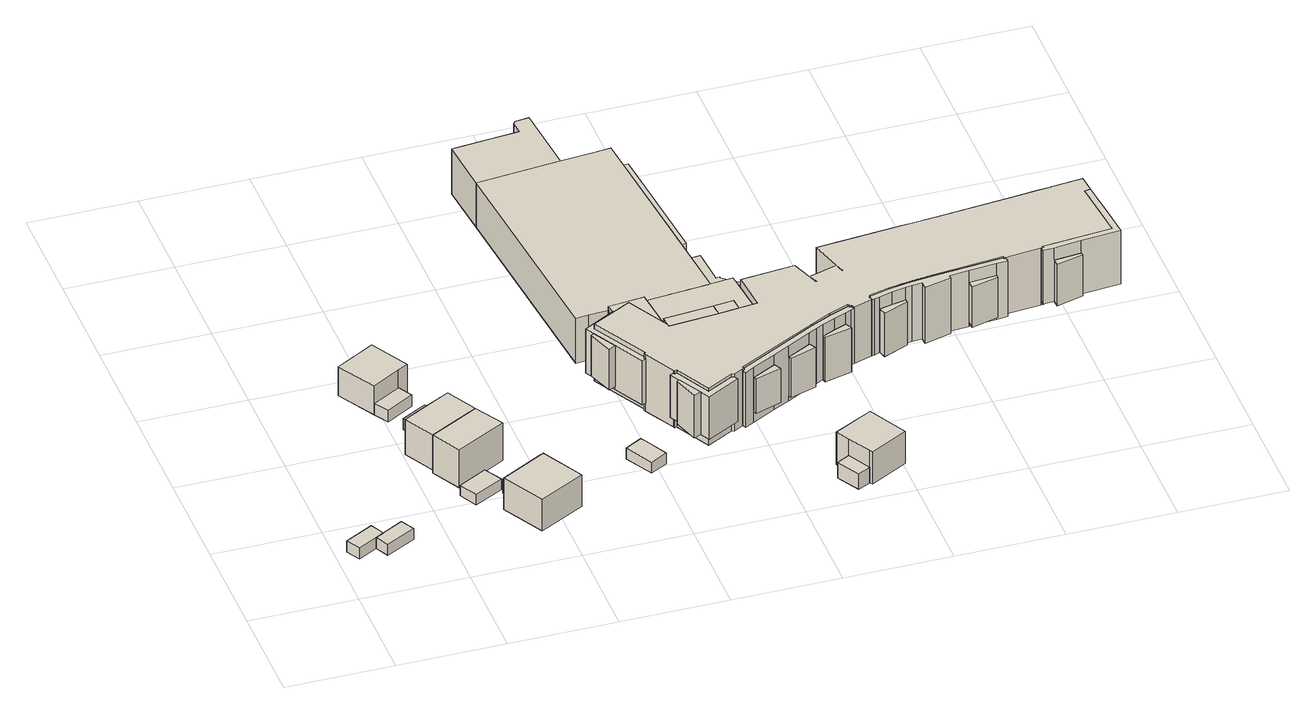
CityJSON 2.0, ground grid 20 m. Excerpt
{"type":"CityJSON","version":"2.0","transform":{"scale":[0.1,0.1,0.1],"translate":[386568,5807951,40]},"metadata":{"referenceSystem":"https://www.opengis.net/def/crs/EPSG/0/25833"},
"CityObjects":{
"building1":{"type":"Building","attributes":{"Gemeindeschluessel":"11000006","BezugspunktDach":"2200","function":"31001_2463","measuredHeight":2.23,"storeysAboveGround":1},"address":[{"country":"Germany","locality":"Berlin","thoroughfareNumber":"18 (2)","thoroughfareName":"Sandhofweg"}],"geometry":[{"type":"Solid","lod":"1","boundaries":[[[[0,1,2,3,4]],[[5,6,7,8,9]],[[5,9,4,3]],[[6,5,3,2]],[[7,6,2,1]],[[8,7,1,0]],[[9,8,0,4]]]]}]},
"building2":{"type":"Building","attributes":{"Gemeindeschluessel":"11000006","BezugspunktDach":"2200","function":"31001_2463","measuredHeight":2.23,"storeysAboveGround":1},"address":[{"country":"Germany","locality":"Berlin","thoroughfareNumber":"18 (1)","thoroughfareName":"Sandhofweg"}],"geometry":[{"type":"Solid","lod":"1","boundaries":[[[[10,11,12,2,1]],[[6,13,14,15,7]],[[6,7,1,2]],[[13,6,2,12]],[[14,13,12,11]],[[15,14,11,10]],[[7,15,10,1]]]]}]},
"building3":{"type":"Building","attributes":{"Gemeindeschluessel":"11000006","BezugspunktDach":"2200","function":"31001_2463","measuredHeight":2.17,"storeysAboveGround":1},"address":[{"country":"Germany","locality":"Berlin","thoroughfareNumber":"15A (1)","thoroughfareName":"Sandhofweg"}],"geometry":[{"type":"Solid","lod":"1","boundaries":[[[[16,17,18,19]],[[20,21,22,23]],[[20,23,19,18]],[[21,20,18,17]],[[22,21,17,16]],[[23,22,16,19]]]]}]},
"building4":{"type":"Building","attributes":{"Gemeindeschluessel":"11000006","BezugspunktDach":"2200","function":"31001_1010","measuredHeight":7.45,"storeysAboveGround":1},"address":[{"country":"Germany","locality":"Berlin","thoroughfareNumber":"13","thoroughfareName":"Sandhofweg"}],"geometry":[{"type":"Solid","lod":"1","boundaries":[[[[24,25,26,27,28]],[[29,30,31,32,33]],[[29,33,28,27]],[[30,29,27,26]],[[31,30,26,25]],[[32,31,25,24]],[[33,32,24,28]]]]}]},
"building5":{"type":"Building","attributes":{"Gemeindeschluessel":"11000006","BezugspunktDach":"2200","function":"31001_2463","measuredHeight":2.47,"storeysAboveGround":1},"address":[{"country":"Germany","locality":"Berlin","thoroughfareNumber":"13 (1)","thoroughfareName":"Sandhofweg"}],"geometry":[{"type":"Solid","lod":"1","boundaries":[[[[34,35,36,37]],[[31,38,39,32]],[[31,32,37,36]],[[38,31,36,35]],[[39,38,35,34]],[[32,39,34,37]]]]}]},
"building6":{"type":"Building","attributes":{"Gemeindeschluessel":"11000006","BezugspunktDach":"2200","function":"31001_1010","measuredHeight":8.96,"storeysAboveGround":1},"address":[{"country":"Germany","locality":"Berlin","thoroughfareNumber":"15","thoroughfareName":"Sandhofweg"}],"geometry":[{"type":"Solid","lod":"1","boundaries":[[[[40,41,42,43,44,45]],[[46,47,48,49,50,51]],[[46,51,45,44]],[[47,46,44,43]],[[48,47,43,42]],[[49,48,42,41]],[[50,49,41,40]],[[51,50,40,45]]]]}]},
"building7":{"type":"Building","attributes":{"Gemeindeschluessel":"11000006","BezugspunktDach":"2200","function":"31001_2463","measuredHeight":2.33,"storeysAboveGround":1},"address":[{"country":"Germany","locality":"Berlin","thoroughfareNumber":"15 (1)","thoroughfareName":"Sandhofweg"}],"geometry":[{"type":"Solid","lod":"1","boundaries":[[[[52,53,54,55]],[[56,57,58,59]],[[56,59,55,54]],[[57,56,54,53]],[[58,57,53,52]],[[59,58,52,55]]]]}]},
"building8":{"type":"Building","attributes":{"Gemeindeschluessel":"11000006","BezugspunktDach":"2200","function":"31001_1010","measuredHeight":9.61,"storeysAboveGround":1},"address":[{"country":"Germany","locality":"Berlin","thoroughfareNumber":"15A","thoroughfareName":"Sandhofweg"}],"geometry":[{"type":"Solid","lod":"1","boundaries":[[[[60,61,42,40]],[[62,63,64,65]],[[62,65,40,42]],[[63,62,42,61]],[[64,63,61,60]],[[65,64,60,40]]]]}]},
"building9":{"type":"Building","attributes":{"Gemeindeschluessel":"11000006","BezugspunktDach":"2200","function":"31001_1010","measuredHeight":7.65,"storeysAboveGround":1},"address":[{"country":"Germany","locality":"Berlin","thoroughfareNumber":"34","thoroughfareName":"Silzer Weg"}],"geometry":[{"type":"Solid","lod":"1","boundaries":[[[[66,67,68,69,70,71]],[[72,73,74,75,76,77]],[[72,77,71,70]],[[73,72,70,69]],[[74,73,69,68]],[[75,74,68,67]],[[76,75,67,66]],[[77,76,66,71]]]]}]},
"building10":{"type":"Building","attributes":{"Gemeindeschluessel":"11000006","BezugspunktDach":"2200","function":"31001_2463","measuredHeight":2.94,"storeysAboveGround":1},"address":[{"country":"Germany","locality":"Berlin","thoroughfareNumber":"34 (1)","thoroughfareName":"Silzer Weg"}],"geometry":[{"type":"Solid","lod":"1","boundaries":[[[[78,79,80,81]],[[82,83,84,85]],[[82,85,81,80]],[[83,82,80,79]],[[84,83,79,78]],[[85,84,78,81]]]]}]},
"building11":{"type":"Building","attributes":{"Gemeindeschluessel":"11000006","BezugspunktDach":"2200","function":"31001_2463","measuredHeight":2.29,"storeysAboveGround":1},"address":[{"country":"Germany","locality":"Berlin","thoroughfareNumber":"34 (2)","thoroughfareName":"Silzer Weg"}],"geometry":[{"type":"Solid","lod":"1","boundaries":[[[[86,87,88,89,90]],[[91,92,93,94,95]],[[91,95,90,89]],[[92,91,89,88]],[[93,92,88,87]],[[94,93,87,86]],[[95,94,86,90]]]]}]},
"building12":{"type":"Building","attributes":{"Gemeindeschluessel":"11000006","BezugspunktDach":"2200","function":"31001_2463","measuredHeight":4.23,"storeysAboveGround":1},"address":[{"country":"Germany","locality":"Berlin","thoroughfareNumber":"29 (1)","thoroughfareName":"Silzer Weg"}],"geometry":[{"type":"Solid","lod":"1","boundaries":[[[[96,97,98,99]],[[100,101,102,103]],[[100,103,99,98]],[[101,100,98,97]],[[102,101,97,96]],[[103,102,96,99]]]]}]},
"building13":{"type":"Building","attributes":{"Gemeindeschluessel":"11000006","function":"31001_1022"},"address":[{"country":"Germany","locality":"Berlin","thoroughfareNumber":"195","thoroughfareName":"Lichterfelder Ring"}],"children":["building13-1","building13-2","building13-3","building13-4","building13-5","building13-6","building13-7","building13-8"]},
"building13-1":{"type":"BuildingPart","attributes":{"BezugspunktDach":"2200","measuredHeight":9.46,"storeysAboveGround":2},"parents":["building13"],"geometry":[{"type":"MultiSurface","lod":"1","boundaries":[[[104,105,106,107,108,109,110,111,112,113,114,115]],[[116,117,118,119,120,121,122,123,124,125,126,127]],[[117,116,114,113]],[[118,117,113,112]],[[119,128,129,112,111]],[[120,119,111,110]],[[121,130,131,120,110,109]],[[123,122,108,107]],[[124,123,107,106]],[[125,124,106,105]],[[126,125,105,104]],[[127,126,104,115]],[[116,127,115,114,132]],[[118,129,128,119]],[[120,131,130,121]],[[122,121,109,108,133]]]}]},
"building13-2":{"type":"BuildingPart","attributes":{"BezugspunktDach":"2200","measuredHeight":9.46,"storeysAboveGround":2},"parents":["building13"],"geometry":[{"type":"MultiSurface","lod":"1","boundaries":[[[115,114,134,135,136,137,138,139,140]],[[141,142,143,144,145,146,116,127,147]],[[141,147,140,139]],[[142,141,139,138]],[[143,142,138,137]],[[144,143,137,136]],[[145,144,136,135]],[[146,145,135,134]],[[116,146,134,114]],[[147,127,115,140]],[[127,116,114,115,148]]]}]},
"building13-3":{"type":"BuildingPart","attributes":{"BezugspunktDach":"2200","measuredHeight":11.43,"storeysAboveGround":2},"parents":["building13"],"geometry":[{"type":"MultiSurface","lod":"1","boundaries":[[[149,150,151,152,153,154,155]],[[156,157,158,159,160,161,162]],[[163,164,155,154]],[[157,156,165,166]],[[158,157,153,166,167]],[[159,158,152,151]],[[160,159,151,150]],[[161,160,150,149]],[[162,161,149,155]],[[156,162,164,163]],[[166,165,154,153]],[[166,153,152,167]]]}]},
"building13-4":{"type":"BuildingPart","attributes":{"BezugspunktDach":"2200","measuredHeight":3.77,"storeysAboveGround":2},"parents":["building13"],"geometry":[{"type":"Solid","lod":"1","boundaries":[[[[168,169,170,171,172,173]],[[174,175,176,177,178,179]],[[175,174,172,171]],[[176,175,171,170]],[[177,176,170,169]],[[178,177,169,168]],[[174,179,173,172]],[[179,178,168,173]]]]}]},
"building13-5":{"type":"BuildingPart","attributes":{"BezugspunktDach":"2200","measuredHeight":9.11,"storeysAboveGround":2},"parents":["building13"],"geometry":[{"type":"MultiSurface","lod":"1","boundaries":[[[152,180,181,154]],[[182,183,167,165]],[[182,184,163,154,181]],[[183,185,184,181,180]],[[167,183,180,152]],[[165,154,153,152,154]],[[165,163,184,182]],[[182,184,185,183]],[[166,153,154,165]],[[166,167,186,152,153]]]}]},
"building13-6":{"type":"BuildingPart","attributes":{"BezugspunktDach":"2200","measuredHeight":9.46,"storeysAboveGround":2},"parents":["building13"],"geometry":[{"type":"MultiSurface","lod":"1","boundaries":[[[164,163,184,185,187,188,189,190,109,108]],[[121,178,191,192,193,194,195,156,162,122]],[[178,196,130,109,190]],[[191,178,190,189]],[[192,191,189,188]],[[193,192,188,187]],[[194,193,187,185]],[[195,194,185,183,182,184]],[[156,195,197,182,165]],[[122,162,164,108]],[[121,122,108,109,130]],[[121,130,196,178]],[[184,182,183,185]],[[165,182,197,184,163]],[[162,156,198,163,164]]]}]},
"building13-7":{"type":"BuildingPart","attributes":{"BezugspunktDach":"2200","measuredHeight":5.2,"storeysAboveGround":2},"parents":["building13"],"geometry":[{"type":"Solid","lod":"1","boundaries":[[[[128,199,200,201,202,129]],[[203,204,205,206,119,118]],[[203,118,129,202]],[[204,203,202,201]],[[205,204,201,200]],[[206,205,200,199]],[[119,206,199,128]],[[118,119,128,129]]]]}]},
"building13-8":{"type":"BuildingPart","attributes":{"BezugspunktDach":"2200","measuredHeight":4.61,"storeysAboveGround":2},"parents":["building13"],"geometry":[{"type":"MultiSurface","lod":"1","boundaries":[[[130,196,207,208,209,210,211,212,213,131]],[[214,215,216,217,218,174,179,178,121,120]],[[214,120,131,213]],[[215,214,213,212]],[[216,215,212,211]],[[217,216,211,210]],[[218,217,210,209]],[[174,218,209,208]],[[173,172,208,207]],[[168,173,207,196]],[[179,174,172,173]],[[178,179,173,168]],[[219,121,178,196,130]],[[120,121,130,131]]]}]},
"building14":{"type":"Building","attributes":{"Gemeindeschluessel":"11000006","BezugspunktDach":"2200","function":"31001_1010","measuredHeight":7.92,"storeysAboveGround":1},"address":[{"country":"Germany","locality":"Berlin","thoroughfareNumber":"29","thoroughfareName":"Silzer Weg"}],"geometry":[{"type":"Solid","lod":"1","boundaries":[[[[220,221,222,223,224,225]],[[226,227,228,101,100,229]],[[226,229,225,224]],[[227,226,224,223]],[[228,227,223,222]],[[101,228,222,221]],[[100,101,221,220]],[[229,100,220,225]]]]}]},
"building15":{"type":"Building","attributes":{"Gemeindeschluessel":"11000006","BezugspunktDach":"2200","function":"51009_1610","measuredHeight":2.47,"storeysAboveGround":0},"address":[{"country":"Germany","locality":"Berlin"}],"geometry":[{"type":"Solid","lod":"1","boundaries":[[[[230,231,232,233,234,235,236,237,238,239,240,241,242,243]],[[244,245,246,247,248,249,250,251,252,253,254,255,256,257]],[[244,257,243,242]],[[245,244,242,241]],[[246,245,241,240]],[[247,246,240,239]],[[248,247,239,238]],[[249,248,238,237]],[[250,249,237,236]],[[251,250,236,235]],[[252,251,235,234]],[[253,252,234,233]],[[254,253,233,232]],[[255,254,232,231]],[[256,255,231,230]],[[257,256,230,243]]]]}]},
"building16":{"type":"Building","attributes":{"Gemeindeschluessel":"11000006","function":"31001_1022"},"address":[{"country":"Germany","locality":"Berlin","thoroughfareNumber":"76","thoroughfareName":"Achenseeweg"},{"country":"Germany","locality":"Berlin","thoroughfareNumber":"26, 28, 30","thoroughfareName":"Silzer Weg"}],"children":["building16-1","building16-2","building16-3","building16-4","building16-5","building16-6","building16-7","building16-8","building16-9","building16-10","building16-11","building16-12","building16-13","building16-14","building16-15"]},
"building16-1":{"type":"BuildingPart","attributes":{"BezugspunktDach":"2200","measuredHeight":8.99,"storeysAboveGround":3},"parents":["building16"],"geometry":[{"type":"Solid","lod":"1","boundaries":[[[[258,259,260,261]],[[262,263,264,265]],[[262,265,261,260]],[[264,263,259,258]],[[265,264,258,261]],[[263,262,260,259]]]]}]},
"building16-2":{"type":"BuildingPart","attributes":{"BezugspunktDach":"2200","measuredHeight":9.38,"storeysAboveGround":3},"parents":["building16"],"geometry":[{"type":"MultiSurface","lod":"1","boundaries":[[[266,267,268,269,270,271,272,273,274,275,276,277,278,279]],[[280,281,282,283,284,285,286,287,288,289,290,291,292,293]],[[280,293,279,278]],[[281,280,278,277]],[[282,281,277,276]],[[283,282,276,275]],[[284,283,275,274]],[[290,289,269,268]],[[291,290,268,267]],[[292,291,294,295]],[[293,292,266,279]],[[296,285,284,274,273]],[[286,285,273,272]],[[287,286,297,272,271]],[[298,288,287,271,270]],[[289,288,270,269]],[[295,294,267,266]]]}]},
"building16-3":{"type":"BuildingPart","attributes":{"BezugspunktDach":"2200","measuredHeight":9.04,"storeysAboveGround":3},"parents":["building16"],"geometry":[{"type":"MultiSurface","lod":"1","boundaries":[[[260,259,299,300,301,302,303,304,305,306,307]],[[308,309,310,311,312,313,314,315,263,262,316]],[[308,316,307,306]],[[314,313,301,300]],[[315,314,300,299]],[[263,315,299,259]],[[316,262,260,307]],[[309,308,306,305]],[[310,309,317,305,304]],[[311,310,304,303]],[[312,311,303,302]],[[312,302,301,313]],[[262,263,259,260]]]}]},
"building16-4":{"type":"BuildingPart","attributes":{"BezugspunktDach":"2200","measuredHeight":11.66,"storeysAboveGround":3},"parents":["building16"],"geometry":[{"type":"MultiSurface","lod":"1","boundaries":[[[318,319,320,321,322,323,324,325,326,327,328,329,330,331,332,333,334,335,336]],[[337,338,339,340,341,342,343,344,345,346,347,348,349,350,351,352,353,354,355]],[[345,344,328,327]],[[346,345,327,326]],[[347,356,357,326,325]],[[348,358,356,359,325,324]],[[349,348,324,323]],[[350,349,323,322]],[[360,361,322,321]],[[351,350,362,363,364]],[[352,351,321,320]],[[365,366,367,368,320,319]],[[353,352,368,369]],[[354,353,319,318]],[[355,354,318,336]],[[337,355,336,335]],[[337,370,335,334,338]],[[338,334,333,339]],[[340,339,333,332,371]],[[372,341,340,332,331]],[[342,341,331,330]],[[342,373,330,329,343]],[[374,344,343,375,329,328]],[[346,357,356,347]],[[347,359,356,358,348]],[[364,363,362,361,360]],[[369,368,367,366,365]]]}]},
"building16-5":{"type":"BuildingPart","attributes":{"BezugspunktDach":"2200","measuredHeight":11.26,"storeysAboveGround":3},"parents":["building16"],"geometry":[{"type":"MultiSurface","lod":"1","boundaries":[[[376,377,378,379,380,381,382,383,384,385,386,387]],[[388,389,390,391,392,393,394,395,396,397,398,399]],[[393,392,382,381]],[[400,401,402,403,394,393,381,380]],[[395,394,380,379]],[[396,395,379,378]],[[397,396,378,377],[397,404,405,396]],[[398,397,377,376]],[[399,398,376,387]],[[388,399,387,386]],[[389,388,386,385]],[[390,389,385,384,406]],[[391,390,384,383]],[[392,391,383,382]],[[403,402,401,400]],[[404,397,396,405]]]}]},
"building16-6":{"type":"BuildingPart","attributes":{"BezugspunktDach":"2200","measuredHeight":12.08,"storeysAboveGround":3},"parents":["building16"],"geometry":[{"type":"MultiSurface","lod":"1","boundaries":[[[407,408,409,410,411,412,413,414,415,416,417,418,419,420,421,422,423,424,425,426,427,428,429,430,431,432,433,434,387,386,385,384,383,382,435,436,437,438,439,440,441,442,443,444,445,446,447,448,449,450,451,452,453,454,455,456,457,180,152,151,150,458,459]],[[460,461,462,463,464,465,466,467,468,469,470,471,472,473,474,475,476,477,478,479,480,481,482,483,484,485,486,487,488,489,490,491,492,493,494,495,496,497,498,499,500,501,502,503,344,343,342,341,340,339,338,337,355,504,505,506,507,508,509,510,511,512,513]],[[273,272,459,458]],[[460,513,286,285]],[[274,273,458,150]],[[461,460,285,284]],[[462,461,150,151]],[[463,462,151,152]],[[464,463,152,180]],[[465,464,180,457]],[[466,465,457,456]],[[467,466,456,455]],[[468,467,455,454]],[[469,468,454,453]],[[470,469,453,452]],[[471,470,452,451]],[[472,471,451,450]],[[473,472,450,449]],[[474,473,449,448]],[[475,474,448,447]],[[476,475,447,446]],[[477,476,446,445]],[[478,477,445,444]],[[479,478,444,443]],[[480,479,443,442]],[[481,480,442,441]],[[482,481,441,440]],[[483,482,440,439]],[[484,483,439,438]],[[485,484,438,437]],[[486,485,437,436]],[[487,486,436,435]],[[488,487,435,382]],[[489,488,392,391]],[[383,514,383,384]],[[490,489,391,390]],[[384,515,384,385]],[[491,490,390,389]],[[492,491,389,388]],[[493,492,386,387],[388,399,387,386]],[[494,493,387,434]],[[516,517,494,495,518,495,494,434,433]],[[496,495,518,495,496,519,516,433,432]],[[520,519,521,432,431]],[[522,520,431,430]],[[499,498,430,429],[498,499,523,522]],[[500,524,523,499,500,499,429,428]],[[501,500,525,500,501,526,524,428,427]],[[527,526,501,502,501,427,426]],[[503,502,503,528,527,426,425]],[[344,503,425,424]],[[329,328,529,424,423]],[[343,344,343,530]],[[342,343,423,422],[343,342,330,329]],[[331,330,422,421]],[[332,331,531,421,420]],[[333,332,420,419]],[[338,339,338,334,333,419,418]],[[335,334,338,337,338,418,417]],[[336,335,417,416]],[[504,355,416,415]],[[302,301,415,414]],[[505,504,313,312]],[[303,302,414,413]],[[506,505,312,311]],[[304,303,413,412]],[[507,506,311,310]],[[305,304,310,309,508,507,412,411]],[[306,305,411,410]],[[509,508,309,308]],[[510,509,410,409]],[[270,269,409,408]],[[511,510,289,288]],[[532,271,270,288,287,512,511,408,407]],[[272,271,407,459]],[[513,512,287,286]],[[285,286,272,273]],[[284,285,273,274]],[[391,392,382,383]],[[390,391,514,383,384]],[[389,390,515,384,385]],[[388,389,385,386]],[[387,399,388,386]],[[518,495,494,517,516]],[[516,519,496,495,518]],[[497,496,521,519,520]],[[498,497,520,522]],[[523,499,498,522]],[[499,523,524,500]],[[524,526,501,500,525]],[[502,501,526,527]],[[527,528,503,502]],[[530,343,344,529,328,329]],[[330,342,343,329]],[[341,342,330,331]],[[340,341,531,331,332]],[[339,340,332,333]],[[333,334,338,339]],[[337,338,334,335]],[[355,337,335,336]],[[312,313,301,302]],[[311,312,302,303]],[[310,311,303,304]],[[309,310,304,305]],[[308,309,305,306]],[[288,289,269,270]],[[287,288,270,271,532]],[[286,287,271,272]]]}]},
"building16-7":{"type":"BuildingPart","attributes":{"BezugspunktDach":"2200","measuredHeight":7.15,"storeysAboveGround":3},"parents":["building16"],"geometry":[{"type":"Solid","lod":"1","boundaries":[[[[533,534,367,366]],[[368,535,536,369]],[[535,368,367,534]],[[536,535,534,533]],[[369,536,533,366]],[[368,369,366,367]]]]}]},
"building16-8":{"type":"BuildingPart","attributes":{"BezugspunktDach":"2200","measuredHeight":8.29,"storeysAboveGround":3},"parents":["building16"],"geometry":[{"type":"Solid","lod":"1","boundaries":[[[[537,538,361,360]],[[363,539,540,364]],[[539,363,361,538]],[[540,539,538,537]],[[364,540,537,360]],[[364,360,361,363]]]]}]},
"building16-9":{"type":"BuildingPart","attributes":{"BezugspunktDach":"2200","measuredHeight":9.28,"storeysAboveGround":3},"parents":["building16"],"geometry":[{"type":"MultiSurface","lod":"1","boundaries":[[[541,542,357,356,358]],[[543,544,545,546,547]],[[543,547,358,348,347]],[[544,543,356,347,346]],[[545,544,357,542]],[[546,545,542,541]],[[547,546,541,358]],[[347,348,358,356]],[[346,347,356,357,548]]]}]},
"building16-10":{"type":"BuildingPart","attributes":{"BezugspunktDach":"2200","measuredHeight":8.46,"storeysAboveGround":3},"parents":["building16"],"geometry":[{"type":"Solid","lod":"1","boundaries":[[[[549,550,551,552]],[[553,554,555,556]],[[554,553,551,550]],[[555,554,550,549]],[[556,555,549,552]],[[556,552,551,553]]]]}]},
"building16-11":{"type":"BuildingPart","attributes":{"BezugspunktDach":"2200","measuredHeight":8.61,"storeysAboveGround":3},"parents":["building16"],"geometry":[{"type":"Solid","lod":"1","boundaries":[[[[557,267,266,558]],[[295,294,559,560]],[[295,560,558,266]],[[559,294,267,557]],[[560,559,557,558]],[[294,295,266,267]]]]}]},
"building16-12":{"type":"BuildingPart","attributes":{"BezugspunktDach":"2200","measuredHeight":8.66,"storeysAboveGround":3},"parents":["building16"],"geometry":[{"type":"MultiSurface","lod":"1","boundaries":[[[561,562,405,404]],[[396,563,564,397]],[[563,396,405,562]],[[564,563,562,561]],[[397,564,561,404]],[[396,397,404,405,565]]]}]},
"building16-13":{"type":"BuildingPart","attributes":{"BezugspunktDach":"2200","measuredHeight":7.47,"storeysAboveGround":3},"parents":["building16"],"geometry":[{"type":"Solid","lod":"1","boundaries":[[[[400,566,567,401]],[[568,569,403,402]],[[568,402,401,567]],[[569,568,567,566]],[[403,569,566,400]],[[403,400,401,402]]]]}]},
"building16-14":{"type":"BuildingPart","attributes":{"BezugspunktDach":"2200","measuredHeight":9.14,"storeysAboveGround":3},"parents":["building16"],"geometry":[{"type":"MultiSurface","lod":"1","boundaries":[[[570,571,572,573,574]],[[575,576,577,578,579]],[[577,576,572,571]],[[578,577,571,570]],[[579,578,570,574]],[[580,575,579,574,573]],[[576,575,581,573,572,582]]]}]},
"building16-15":{"type":"BuildingPart","attributes":{"BezugspunktDach":"2200","measuredHeight":11.85,"storeysAboveGround":3},"parents":["building16"],"geometry":[{"type":"MultiSurface","lod":"1","boundaries":[[[528,583,584,585,586,587,588,589,590,591,592,593,594,517,516,519,520,522,523,524,526,527]],[[501,500,499,498,497,496,495,494,595,596,597,598,599,600,601,602,603,604,605,606,503,502]],[[595,494,517,594]],[[596,595,594,593]],[[556,552,551,593,592]],[[597,596,553,556]],[[598,597,592,591]],[[599,598,591,590]],[[600,599,590,589]],[[601,600,589,588]],[[602,601,588,587]],[[603,602,587,586]],[[607,573,572,576,575,604,603,586,585]],[[579,574,573,585,584]],[[605,604,580,575,579]],[[606,605,584,583]],[[503,606,583,528]],[[501,502,527,526,608]],[[501,526,524,500]],[[499,500,524,523]],[[609,498,499,523,522]],[[497,498,522,520]],[[497,610,520,519,496]],[[496,519,516,495]],[[495,516,517,494]],[[553,551,552,556]],[[575,576,572,573,607]],[[575,580,573,574,579]],[[502,503,528,527]]]}]}
},
"vertices":[
[22,62,67],[58,82,67],[74,91,67],[61,117,67],[7,88,67],[61,117,44],[74,91,44],[58,82,44],[22,62,44],[7,88,44],
[71,57,67],[127,87,67],[113,112,67],[113,112,44],[127,87,44],[71,57,44],
[260,152,62],[315,181,62],[296,215,62],[243,186,62],[296,215,40],[315,181,40],[260,152,40],[243,186,40],
[172,439,111],[225,469,111],[245,480,111],[205,552,111],[131,510,111],[205,552,50],[245,480,50],[225,469,50],[172,439,50],[131,510,50],
[188,412,74],[240,442,74],[225,469,74],[172,439,74],[240,442,50],[188,412,50],
[219,264,119],[266,289,119],[312,314,119],[281,371,119],[235,346,119],[189,321,119],[235,346,45],[281,371,45],[312,314,45],[266,289,45],[219,264,45],[189,321,45],
[220,368,67],[268,394,67],[255,417,67],[208,391,67],[255,417,44],[268,394,44],[220,368,44],[208,391,44],
[249,209,119],[343,260,119],[312,314,39],[343,260,39],[249,209,39],[219,264,39],
[343,44,108],[429,90,108],[386,170,108],[384,168,108],[381,167,108],[300,123,108],[381,167,42],[384,168,42],[386,170,42],[429,90,42],[343,44,42],[300,123,42],
[331,140,69],[384,168,69],[367,199,69],[314,171,69],[367,199,40],[384,168,40],[331,140,40],[314,171,40],
[574,152,58],[606,169,58],[584,212,58],[578,222,58],[546,204,58],[578,222,35],[584,212,35],[606,169,35],[574,152,35],[546,204,35],
[896,3,64],[919,15,64],[896,58,64],[872,45,64],[896,58,31],[919,15,31],[896,3,31],[872,45,31],
[558,515,111],[582,517,111],[618,520,111],[622,521,111],[684,527,111],[806,538,111],[793,679,111],[790,713,111],[767,960,111],[736,957,111],[674,952,111],[519,937,111],[674,952,16],[736,957,16],[767,960,16],[790,713,16],[793,679,16],[806,538,16],[684,527,16],[622,521,16],[618,520,16],[582,517,16],[558,515,16],[519,937,16],[790,713,68],[767,960,68],[806,538,62],[793,679,62],[674,952,64],[684,527,62],
[662,1086,111],[636,1083,111],[632,1078,111],[634,1053,111],[573,1048,111],[533,1044,111],[509,1042,111],[533,1044,16],[573,1048,16],[634,1053,16],[632,1078,16],[636,1083,16],[662,1086,16],[509,1042,16],[519,937,64],
[693,433,129],[694,425,129],[694,422,129],[786,430,129],[784,442,129],[783,453,129],[692,445,129],[783,453,16],[784,442,16],[786,430,16],[694,422,16],[694,425,16],[693,433,16],[692,445,16],[783,453,111],[692,445,111],[783,453,38],[784,442,38],[786,430,38],
[848,542,54],[898,547,54],[898,548,54],[895,584,54],[884,583,54],[845,580,54],[884,583,16],[895,584,16],[898,548,16],[898,547,16],[848,542,16],[845,580,16],
[823,434,129],[821,457,129],[821,457,38],[823,434,38],[821,457,111],[823,434,111],[786,430,124],
[858,437,111],[858,438,111],[851,510,111],[848,542,111],[851,510,16],[858,438,16],[858,437,16],[823,434,16],[821,457,16],[848,542,62],[821,457,96],[783,453,98],
[797,714,68],[822,716,68],[799,963,68],[774,961,68],[774,961,16],[799,963,16],[822,716,16],[797,714,16],
[845,580,62],[884,583,62],[848,612,62],[848,615,62],[841,614,62],[836,683,62],[801,680,62],[801,680,16],[836,683,16],[841,614,16],[848,615,16],[848,612,16],[806,538,42],
[896,58,99],[919,15,99],[923,10,99],[994,48,99],[955,122,99],[882,83,99],[955,122,31],[994,48,31],[923,10,31],[882,83,31],
[851,510,44],[951,520,44],[965,481,44],[971,464,44],[972,464,44],[966,482,44],[1018,498,44],[1023,480,44],[1024,481,44],[1019,499,44],[1002,557,44],[898,548,44],[898,547,44],[848,542,44],[898,547,19],[898,548,19],[1002,557,19],[1019,499,19],[1024,481,19],[1023,480,19],[1018,498,19],[966,482,19],[972,464,19],[971,464,19],[965,481,19],[951,520,19],[851,510,19],[848,542,19],
[675,227,123],[689,233,123],[665,278,123],[660,275,123],[665,278,33],[689,233,33],[675,227,33],[660,275,33],
[570,454,119],[594,410,119],[624,354,119],[631,357,119],[629,360,119],[632,362,119],[575,467,119],[650,507,119],[694,425,119],[684,527,119],[622,521,119],[618,520,119],[620,504,119],[561,471,119],[620,504,26],[618,520,26],[622,521,26],[684,527,26],[694,425,26],[650,507,26],[575,467,26],[632,362,26],[629,360,26],[631,357,26],[624,354,26],[594,410,26],[570,454,26],[561,471,26],[594,410,33],[570,454,33],[650,507,43],[575,467,76],[629,360,54],
[698,216,123],[760,249,123],[757,256,123],[752,258,123],[702,231,123],[667,298,123],[663,296,123],[662,299,123],[655,296,123],[662,299,33],[663,296,33],[667,298,33],[702,231,33],[752,258,33],[757,256,33],[760,249,33],[698,216,33],[655,296,33],[663,296,85],
[778,259,125],[795,269,125],[840,293,125],[871,309,125],[916,333,125],[932,342,125],[946,349,125],[970,360,125],[993,369,125],[1004,374,125],[1010,376,125],[1007,383,125],[1004,382,125],[1002,385,125],[965,370,125],[927,352,125],[776,271,125],[778,267,125],[775,266,125],[778,267,9],[776,271,9],[927,352,9],[965,370,9],[1002,385,9],[1004,382,9],[1007,383,9],[1010,376,9],[1004,374,9],[993,369,9],[970,360,9],[946,349,9],[932,342,9],[916,333,9],[871,309,9],[840,293,9],[795,269,9],[778,259,9],[775,266,9],[970,360,101],[993,369,101],[946,349,101],[970,360,38],[871,309,102],[916,333,102],[916,333,69],[916,333,19],[871,309,19],[795,269,36],[795,269,104],[840,293,104],[840,293,32],[795,269,32],[778,267,67],[965,370,84],[1002,385,67],[1004,382,96],[1010,376,25],[1007,383,97],
[1366,428,129],[1386,430,129],[1436,435,129],[1509,442,129],[1503,509,129],[1500,536,129],[1497,570,129],[1486,568,129],[1497,452,129],[1368,440,129],[1369,436,129],[1365,436,129],[1369,436,16],[1368,440,16],[1497,452,16],[1486,568,16],[1497,570,16],[1500,536,16],[1503,509,16],[1509,442,16],[1436,435,16],[1386,430,16],[1366,428,16],[1365,436,16],[1503,509,106],[1500,536,106],[1500,536,32],[1503,509,32],[1386,430,103],[1436,435,103],[1497,452,67],
[632,362,129],[629,360,129],[631,357,129],[662,299,129],[663,296,129],[667,298,129],[702,231,129],[752,258,129],[757,256,129],[775,266,129],[778,267,129],[776,271,129],[927,352,129],[965,370,129],[1002,385,129],[1004,382,129],[1007,383,129],[1010,376,129],[1045,387,129],[1043,394,129],[1046,396,129],[1045,399,129],[1083,409,129],[1122,416,129],[1166,421,129],[1296,433,129],[1296,430,129],[1299,430,129],[1494,603,129],[1441,598,129],[1436,598,129],[1436,597,129],[1412,595,129],[1375,591,129],[1219,576,129],[1180,573,129],[1156,571,129],[1048,561,129],[1002,557,129],[1019,499,129],[1024,481,129],[1023,480,129],[1018,498,129],[966,482,129],[972,464,129],[971,464,129],[965,481,129],[951,520,129],[851,510,129],[858,438,129],[858,437,129],[650,507,129],[575,467,129],[650,507,9],[694,425,9],[694,422,9],[786,430,9],[823,434,9],[858,437,9],[858,438,9],[851,510,9],[951,520,9],[965,481,9],[971,464,9],[972,464,9],[966,482,9],[1018,498,9],[1023,480,9],[1024,481,9],[1019,499,9],[1002,557,9],[1048,561,9],[1156,571,9],[1180,573,9],[1219,576,9],[1375,591,9],[1412,595,9],[1436,597,9],[1436,598,9],[1441,598,9],[1494,603,9],[1497,570,9],[1486,568,9],[1497,452,9],[1368,440,9],[1369,436,9],[1365,436,9],[1299,430,9],[1296,430,9],[1296,433,9],[1166,421,9],[1122,416,9],[1083,409,9],[1045,399,9],[1046,396,9],[1043,394,9],[1045,387,9],[757,256,9],[752,258,9],[702,231,9],[667,298,9],[663,296,9],[662,299,9],[631,357,9],[629,360,9],[632,362,9],[575,467,9],[1486,568,127],[1497,452,73],[1296,430,127],[1299,430,127],[1296,430,68],[1296,433,127],[1166,421,127],[1296,433,83],[1122,416,127],[1083,409,127],[1045,399,127],[1045,399,68],[1046,396,127],[1043,394,127],[1045,387,127],[1010,376,66],[1007,383,25],[1002,385,37],[632,362,93],
[798,263,104],[847,279,104],[847,279,32],[798,263,32],
[874,304,102],[923,320,102],[923,320,19],[874,304,19],
[948,343,101],[999,356,101],[970,360,8],[993,369,8],[999,356,8],[948,343,8],[946,349,8],[993,369,95],
[1230,401,102],[1280,414,102],[1280,420,102],[1229,416,102],[1280,420,17],[1280,414,17],[1230,401,17],[1229,416,17],
[581,403,119],[564,451,119],[581,403,33],[564,451,33],
[1387,416,103],[1437,429,103],[1437,429,16],[1387,416,16],[1436,435,73],
[1514,510,106],[1511,536,106],[1511,536,32],[1514,510,32],
[1065,377,101],[1112,397,101],[1111,403,101],[1086,398,101],[1061,392,101],[1086,398,10],[1111,403,10],[1112,397,10],[1065,377,10],[1061,392,10],[1086,398,33],[1086,398,39],[1111,403,95],
[1051,389,127],[1061,392,127],[1086,398,127],[1111,403,127],[1124,405,127],[1142,407,127],[1143,393,127],[1193,406,127],[1192,412,127],[1229,416,127],[1280,420,127],[1300,422,127],[1300,422,9],[1280,420,9],[1229,416,9],[1192,412,9],[1193,406,9],[1143,393,9],[1142,407,9],[1124,405,9],[1111,403,9],[1086,398,9],[1061,392,9],[1051,389,9],[1086,398,68],[1046,396,57],[1122,416,50],[1166,421,98]
]}
